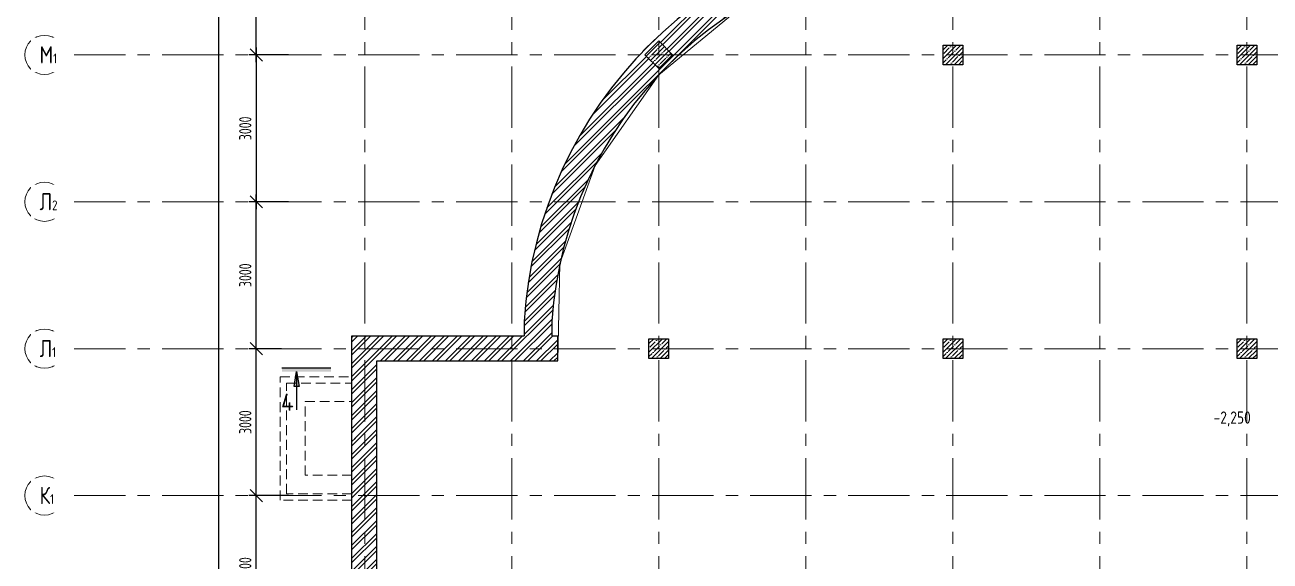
# Model space of a CAD drawing. Header units: millimetres. Extents: x -13407 to 93998, y -3954 to 109271.
# Drawn here: x -13364 to 12042, y 59056 to 70009 of the extents above; entities that cross this region are included whole.
import ezdxf
from ezdxf import colors
from ezdxf.entities.mleader import LeaderData, LeaderLine
from ezdxf.math import Vec2, Vec3

# ---------------------------------------------------------------- set-up
doc = ezdxf.new("R2010")
doc.units = ezdxf.units.MM
doc.linetypes.add('ADSK_Штриховая_ш2 п1', pattern=[3, 2, -1])
doc.linetypes.add('CENTER', pattern=[2, 1.25, -0.25, 0.25, -0.25])
for name, color, linetype, lineweight in [('_АР ТЕКСТ', 250, 'Continuous', 25), ('АР_Колонны', 5, 'Continuous', 30), ('АР_Колонны Штрих', 250, 'Continuous', 5), ('АР_МосжилНии_Стены', 202, 'Continuous', 30), ('АР_Оси', 193, 'Continuous', 9), ('АР_Оси размеры', 164, 'Continuous', 9), ('АР_Отметки', 250, 'Continuous', 15), ('АР_Разрезы', 175, 'Continuous', 9), ('АР_тонкая линия', 250, 'Continuous', 0), ('АР_Штриховка кирпич', 250, 'Continuous', 9), ('Подвал', 250, 'Continuous', 30)]:
    doc.layers.add(name, color=color, linetype=linetype, lineweight=lineweight)
doc.layers.add('Тонкая', color=7, linetype='Continuous')
doc.styles.add('ISOCPEUR', font='isocpeur.ttf', dxfattribs={"width": 0.7})
doc.styles.add('METRO-STYLE', font='isocpeur.ttf', dxfattribs={"width": 0.9, "oblique": 15})
doc.styles.add('ГОСТ 2.304', font='isocpeur.ttf', dxfattribs={"width": 0.7})
doc.dimstyles.new('СПДС', dxfattribs={"dimscale": 100, "dimtxt": 2.5, "dimasz": 2.5, "dimexe": 1.5, "dimexo": 0, "dimgap": 1, "dimtad": 1, "dimdec": 0, "dimrnd": 1, "dimtxsty": 'ГОСТ 2.304', "dimblk": 'OBLIQUE', "dimcen": 2.5, "dimdle": 1.5, "dimadec": 0, "dimazin": 2, "dimtfac": 0.75, "dimtdec": 0, "dimtmove": 1, "dimatfit": 3, "dimfxl": 1, "dimtolj": 1, "dimarcsym": 1})
pattern_1 = [(45, (346742.01, -55205.68), (-132.58252, 132.58252), []), (45, (346830.4, -55205.68), (-132.58252, 132.58252), [])]

# ---------------------------------------------------------------- blocks, each defined once
blk = doc.blocks.new('A$C60573c2e')
at = {"layer": 'АР_Разрезы', "ltscale": 100}
h = blk.add_hatch(color=5, dxfattribs=at)
h.dxf.hatch_style = 1
h.paths.add_polyline_path([(-689, -12469), (-689, -12399), (-1689, -12399), (-1689, -12469)])
h.paths.add_polyline_path([(-1339, -12769), (-1389, -12469), (-1389, -12769)])
h.paths.add_polyline_path([(-1389, -12769), (-1389, -12469), (-1440, -12769)])
at = {"layer": 'АР_Разрезы', "color": 5, "lineweight": 25, "ltscale": 100}
for p, q in [((-689, -12399, -2792), (-1689, -12399, -2792)), ((-1440, -12769, -2792), (-1389, -12469, -2792)), ((-1389, -12469, -2792), (-1339, -12769, -2792)), ((-1339, -12769, -2792), (-1440, -12769, -2792))]:
    blk.add_line(p, q, dxfattribs=at)
at = {"layer": 'АР_Разрезы', "color": 5, "lineweight": 25, "ltscale": 100, "elevation": -2792}
blk.add_lwpolyline([(-1389, -12469), (-1389, -13252)], dxfattribs=at)
at = {"layer": 'АР_Разрезы', "color": 5, "lineweight": 25, "ltscale": 100, "insert": (-1710, -12919, -2792), "char_height": 350, "width": 583.33, "attachment_point": 1, "style": 'METRO-STYLE'}
blk.add_mtext('{\\Q0;\\W1;4}', dxfattribs=at)
blk = doc.blocks.new('_Oblique')
at = {"color": 0, "linetype": 'ByBlock', "lineweight": -2}
blk.add_line((-0.5, -0.5), (0.5, 0.5), dxfattribs=at)
blk = doc.blocks.new('*D206')
at = {"layer": 'АР_Оси размеры', "color": 0, "lineweight": -2, "ltscale": 100, "transparency": 16777216}
for p, q in [((-8643, 57245), (-8643, 60545)), ((-8131, 60395), (-8793, 60395)), ((-7988, 57395), (-8793, 57395))]:
    blk.add_line(p, q, dxfattribs=at)
at = {"layer": 'АР_Оси размеры', "color": 0, "lineweight": -2, "ltscale": 100, "transparency": 16777216, "xscale": 250, "yscale": 250, "zscale": 250}
for p, rotation in [((-8643, 60395), 90), ((-8643, 57395), 270)]:
    blk.add_blockref('_Oblique', p, dxfattribs=dict(at, rotation=rotation))
at = {"layer": 'АР_Оси размеры', "color": 0, "ltscale": 100, "transparency": 16777216, "insert": (-8868, 58895), "char_height": 250, "attachment_point": 5, "rotation": 90, "style": 'ГОСТ 2.304'}
blk.add_mtext('\\A1;3000', dxfattribs=at)
blk = doc.blocks.new('*D207')
at = {"layer": 'АР_Оси размеры', "color": 0, "lineweight": -2, "ltscale": 100, "transparency": 16777216}
for p, q in [((-8643, 60245), (-8643, 63545)), ((-8131, 63395), (-8793, 63395)), ((-7988, 60395), (-8793, 60395))]:
    blk.add_line(p, q, dxfattribs=at)
at = {"layer": 'АР_Оси размеры', "color": 0, "lineweight": -2, "ltscale": 100, "transparency": 16777216, "xscale": 250, "yscale": 250, "zscale": 250}
for p, rotation in [((-8643, 63395), 90), ((-8643, 60395), 270)]:
    blk.add_blockref('_Oblique', p, dxfattribs=dict(at, rotation=rotation))
at = {"layer": 'АР_Оси размеры', "color": 0, "ltscale": 100, "transparency": 16777216, "insert": (-8868, 61895), "char_height": 250, "attachment_point": 5, "rotation": 90, "style": 'ГОСТ 2.304'}
blk.add_mtext('\\A1;3000', dxfattribs=at)
blk = doc.blocks.new('*D208')
at = {"layer": 'АР_Оси размеры', "color": 0, "lineweight": -2, "ltscale": 100, "transparency": 16777216}
for p, q in [((-7983, 66395), (-8793, 66395)), ((-8643, 63245), (-8643, 66545)), ((-8131, 63395), (-8793, 63395))]:
    blk.add_line(p, q, dxfattribs=at)
at = {"layer": 'АР_Оси размеры', "color": 0, "lineweight": -2, "ltscale": 100, "transparency": 16777216, "xscale": 250, "yscale": 250, "zscale": 250}
for p, rotation in [((-8643, 66395), 90), ((-8643, 63395), 270)]:
    blk.add_blockref('_Oblique', p, dxfattribs=dict(at, rotation=rotation))
at = {"layer": 'АР_Оси размеры', "color": 0, "ltscale": 100, "transparency": 16777216, "insert": (-8868, 64895), "char_height": 250, "attachment_point": 5, "rotation": 90, "style": 'ГОСТ 2.304'}
blk.add_mtext('\\A1;3000', dxfattribs=at)
blk = doc.blocks.new('*D209')
at = {"layer": 'АР_Оси размеры', "color": 0, "lineweight": -2, "ltscale": 100, "transparency": 16777216}
for p, q in [((-8643, 69245), (-8643, 72545)), ((-8131, 72395), (-8793, 72395)), ((-7988, 69395), (-8793, 69395))]:
    blk.add_line(p, q, dxfattribs=at)
at = {"layer": 'АР_Оси размеры', "color": 0, "lineweight": -2, "ltscale": 100, "transparency": 16777216, "xscale": 250, "yscale": 250, "zscale": 250}
for p, rotation in [((-8643, 72395), 90), ((-8643, 69395), 270)]:
    blk.add_blockref('_Oblique', p, dxfattribs=dict(at, rotation=rotation))
at = {"layer": 'АР_Оси размеры', "color": 0, "ltscale": 100, "transparency": 16777216, "insert": (-8868, 70895), "char_height": 250, "attachment_point": 5, "rotation": 90, "style": 'ГОСТ 2.304'}
blk.add_mtext('\\A1;3000', dxfattribs=at)
blk = doc.blocks.new('*D211')
at = {"layer": 'АР_Оси размеры', "color": 0, "lineweight": -2, "ltscale": 100, "transparency": 16777216}
for p, q in [((-9413, 75545), (-9413, 27330)), ((-9469, 75395), (-9263, 75395)), ((-9469, 27480), (-9263, 27480))]:
    blk.add_line(p, q, dxfattribs=at)
at = {"layer": 'АР_Оси размеры', "color": 0, "lineweight": -2, "ltscale": 100, "transparency": 16777216, "xscale": 250, "yscale": 250, "zscale": 250}
for p, rotation in [((-9413, 75395), 90), ((-9413, 27480), 270)]:
    blk.add_blockref('_Oblique', p, dxfattribs=dict(at, rotation=rotation))
at = {"layer": 'АР_Оси размеры', "color": 0, "ltscale": 100, "transparency": 16777216, "insert": (-9638, 51438), "char_height": 250, "attachment_point": 5, "rotation": 90, "style": 'ГОСТ 2.304'}
blk.add_mtext('\\A1;47915', dxfattribs=at)
blk = doc.blocks.new('*D205')
at = {"layer": 'АР_Оси размеры', "color": 0, "lineweight": -2, "ltscale": 100, "transparency": 16777216}
for p, q in [((-7988, 69395), (-8793, 69395)), ((-8643, 69545), (-8643, 66245)), ((-7983, 66395), (-8793, 66395))]:
    blk.add_line(p, q, dxfattribs=at)
at = {"layer": 'АР_Оси размеры', "color": 0, "lineweight": -2, "ltscale": 100, "transparency": 16777216, "xscale": 250, "yscale": 250, "zscale": 250}
for p, rotation in [((-8643, 69395), 90), ((-8643, 66395), 270)]:
    blk.add_blockref('_Oblique', p, dxfattribs=dict(at, rotation=rotation))
at = {"layer": 'АР_Оси размеры', "color": 0, "ltscale": 100, "transparency": 16777216, "insert": (-8868, 67895), "char_height": 250, "attachment_point": 5, "rotation": 90, "style": 'ГОСТ 2.304'}
blk.add_mtext('\\A1;3000', dxfattribs=at)
blk = doc.blocks.new('_DotSmall')
at = {"color": 0, "linetype": 'ByBlock', "const_width": 0.5}
blk.add_lwpolyline([(-0.0625, 0, 1), (0.0625, 0, 1)], format="xyb", close=True, dxfattribs=at)

msp = doc.modelspace()

# ---------------------------------------------------------------- hatches: boundary and pattern name
at = {"layer": 'АР_Колонны Штрих', "ltscale": 100}
h = msp.add_hatch(dxfattribs=at)
h.set_pattern_fill('ANSI35', color=256, scale=500)
h.set_pattern_definition([(45, (-957799.89, 109277.26), (-88.388348, 88.388348), []), (45, (-957711.5, 109277.26), (-88.388348, 88.388348), [156.25, -31.25, 0, -31.25])])
h.paths.add_polyline_path([(-432, 69682.6), (-714.9, 69399.7), (-432, 69116.9), (-149.2, 69399.7)])
h = msp.add_hatch(dxfattribs=at)
h.set_pattern_fill('ANSI35', color=256, scale=500)
h.set_pattern_definition([(45, (-951682.16, 109466.47), (-88.388348, 88.388348), []), (45, (-951593.77, 109466.47), (-88.388348, 88.388348), [156.25, -31.25, 0, -31.25])])
h.paths.add_polyline_path([(5769.9, 69595), (5369.9, 69595), (5369.9, 69195), (5769.9, 69195)])
h = msp.add_hatch(dxfattribs=at)
h.set_pattern_fill('ANSI35', color=256, scale=500)
h.set_pattern_definition([(45, (-945682.16, 109466.47), (-88.388348, 88.388348), []), (45, (-945593.77, 109466.47), (-88.388348, 88.388348), [156.25, -31.25, 0, -31.25])])
h.paths.add_polyline_path([(11769.9, 69595), (11369.9, 69595), (11369.9, 69195), (11769.9, 69195)])
h = msp.add_hatch(dxfattribs=at)
h.set_pattern_fill('ANSI35', color=256, scale=500)
h.set_pattern_definition([(45, (-957682.16, 103466.47), (-88.388348, 88.388348), []), (45, (-957593.77, 103466.47), (-88.388348, 88.388348), [156.25, -31.25, 0, -31.25])])
h.paths.add_polyline_path([(-230.1, 63595), (-630.1, 63595), (-630.1, 63195), (-230.1, 63195)])
h = msp.add_hatch(dxfattribs=at)
h.set_pattern_fill('ANSI35', color=256, scale=500)
h.set_pattern_definition([(45, (-951682.16, 103466.47), (-88.388348, 88.388348), []), (45, (-951593.77, 103466.47), (-88.388348, 88.388348), [156.25, -31.25, 0, -31.25])])
h.paths.add_polyline_path([(5769.9, 63595), (5369.9, 63595), (5369.9, 63195), (5769.9, 63195)])
h = msp.add_hatch(dxfattribs=at)
h.set_pattern_fill('ANSI35', color=256, scale=500)
h.set_pattern_definition([(45, (-945682.16, 103466.47), (-88.388348, 88.388348), []), (45, (-945593.77, 103466.47), (-88.388348, 88.388348), [156.25, -31.25, 0, -31.25])])
h.paths.add_polyline_path([(11769.9, 63595), (11369.9, 63595), (11369.9, 63195), (11769.9, 63195)])
at = {"layer": 'АР_Штриховка кирпич', "ltscale": 100}
h = msp.add_hatch(dxfattribs=at)
h.set_pattern_fill('ANSI32', color=256, scale=500)
h.set_pattern_definition(pattern_1)
h.paths.add_polyline_path([(-430.1, 69118.8), (-432, 69116.9), (-710.1, 69395), (-432, 69682.6), (-149.2, 69399.7)], flags=16)
edge = h.paths.add_edge_path()
edge.add_line((-2490.1, 63655), (-2613.4, 63655))
edge.add_line((-2613.4, 63655), (-2613.4, 63955))
edge.add_arc((5578.1, 63386.8), 8211.2, 93.96796, 176.03204, ccw=False)
edge.add_line((5009.9, 71578.3), (5009.9, 72145.2))
edge.add_arc((5569.9, 63395.1), 8768, 93.66159, 123.74508)
edge.add_arc((5569.9, 63395), 8768.1, 123.74482, 152.84496)
edge.add_arc((5569.9, 63395), 8768.1, 152.84496, 176.33816)
edge.add_line((-3180.3, 63955), (-3180.3, 63655))
edge.add_line((-3180.3, 63655), (-6690.1, 63655.1))
edge.add_line((-6690.1, 63655.1), (-6690.1, 61554.3))
edge.add_line((-6690.1, 61554.3), (-6571.1, 61554.3))
edge.add_line((-6571.1, 61554.3), (-6571.1, 61438.4))
edge.add_line((-6571.1, 61438.4), (-6180.1, 61438.4))
edge.add_line((-6180.1, 61438.4), (-6180.1, 63145))
edge.add_line((-6180.1, 63145), (-2490.1, 63144.7))
edge.add_line((-2490.1, 63144.7), (-2490.1, 63655))
h = msp.add_hatch(dxfattribs=at)
h.set_pattern_fill('ANSI32', color=256, scale=500)
h.set_pattern_definition(pattern_1)
h.paths.add_polyline_path([(-6180.1, 61505.3), (-6571.1, 61505.3), (-6571.1, 61570.3), (-6690.1, 61570.3), (-6690.1, 51931.6), (-6180.1, 51931.6)])

# ---------------------------------------------------------------- linework, layer by layer
at = {"layer": 'АР_Колонны', "ltscale": 100}
for points in [[(-714.9, 69399.7), (-432, 69682.6), (-149.2, 69399.7), (-432, 69116.9)], [(5369.9, 69595), (5769.9, 69595), (5769.9, 69195), (5369.9, 69195)], [(11369.9, 69595), (11769.9, 69595), (11769.9, 69195), (11369.9, 69195)], [(-630.1, 63595), (-230.1, 63595), (-230.1, 63195), (-630.1, 63195)], [(5369.9, 63595), (5769.9, 63595), (5769.9, 63195), (5369.9, 63195)], [(11369.9, 63595), (11769.9, 63595), (11769.9, 63195), (11369.9, 63195)]]:
    msp.add_lwpolyline(points, close=True, dxfattribs=at)
at = {"layer": 'АР_МосжилНии_Стены', "ltscale": 100}
for p, q in [((-6690.1, 61293.4), (-6690.1, 63655)), ((-6690.1, 63655), (-3180.3, 63655)), ((-2613.4, 63655), (-2490.1, 63655)), ((-2490.1, 63145), (-2490.1, 63655)), ((-6180.1, 61358.4), (-6180.1, 63145)), ((-6180.1, 63145), (-2490.1, 63145)), ((-6690.1, 51889.6), (-6690.1, 61570.3)), ((-6180.1, 51954.6), (-6180.1, 61505.3))]:
    msp.add_line(p, q, dxfattribs=at)
for points in [[(-3180.3, 63955), (-3180.3, 63655)], [(-2613.4, 63955), (-2613.4, 63655)]]:
    msp.add_lwpolyline(points, dxfattribs=at)
for radius, start, end in [(8768.1, 93.66184, 176.33816), (8202.4, 93.91476, 176.08524)]:
    msp.add_arc((5569.9, 63395), radius, start, end, dxfattribs=at)
at = {"layer": 'АР_Оси', "linetype": 'CENTER', "ltscale": 1000}
for p, q in [((-6430.1, 79157.5), (-6430.1, 23425.1)), ((-3430.1, 79157.5), (-3430.1, 23425.1)), ((-430.1, 79157.5), (-430.1, 23425.1)), ((2569.9, 79157.5), (2569.9, 23425.1)), ((5569.9, 79157.5), (5569.9, 23425.1)), ((8569.9, 79157.5), (8569.9, 23425.1)), ((11569.9, 79157.5), (11569.9, 23425.1)), ((-12563.8, 69395), (70614.6, 69395)), ((-12563.8, 66395), (70614.6, 66395)), ((-12563.8, 63395), (70614.6, 63395)), ((-12563.8, 60395), (70614.6, 60395))]:
    msp.add_line(p, q, dxfattribs=at)
at = {"layer": 'АР_Оси', "ltscale": 0.5}
for centre in [(-12963.8, 69395), (-12963.8, 66395), (-12963.8, 63395), (-12963.8, 60395)]:
    msp.add_circle(centre, 400, dxfattribs=at)
at = {"layer": 'АР_тонкая линия', "linetype": 'ADSK_Штриховая_ш2 п1', "ltscale": 100}
for points in [[(-6690.1, 60301.8), (-8158.5, 60301.8), (-8158.5, 62823), (-6690.1, 62823)], [(-6690.1, 60431.8), (-8028.5, 60431.8), (-8028.5, 62693), (-6690.1, 62693)], [(-6690.1, 60811.8), (-7648.5, 60811.8), (-7648.5, 62313), (-6690.1, 62313)]]:
    msp.add_lwpolyline(points, dxfattribs=at)
at = {"layer": 'Подвал', "lineweight": 13, "ltscale": 500}
msp.add_lwpolyline([(-110.2, 27480), (-110.2, 51645), (-6180.1, 51645), (-6180.1, 63145), (-2490.1, 63145), (-2446.4, 65132.3), (-1728.7, 67137.9), (-430.1, 68987.9), (1225.5, 70352.5)], dxfattribs=at)

# ---------------------------------------------------------------- block references
at = {"layer": 'Тонкая', "color": 31, "ltscale": 100, "true_color": 0xfecc66}
msp.add_blockref('A$C60573c2e', (-6430.1, 75395), dxfattribs=at)
msp.add_blockref('A$C60573c2e', (-6430.1, 75395), dxfattribs=at)

# ---------------------------------------------------------------- dimensions: what is measured, and where the dimension line sits
at = {"layer": 'АР_Оси размеры', "ltscale": 100}
for base, p1, p2, picture, middle in [((-9413.3, 27480), (-9469.1, 75395), (-9469.1, 27480), '*D211', (-9638.3, 51437.5)), ((-8642.7, 72395), (-7988.5, 69395), (-8131.5, 72395), '*D209', (-8867.7, 70895)), ((-8642.7, 66395), (-7988.5, 69395), (-7983.3, 66395), '*D205', (-8867.7, 67895)), ((-8642.7, 66395), (-8131.5, 63395), (-7983.3, 66395), '*D208', (-8867.7, 64895)), ((-8642.7, 63395), (-7988.5, 60395), (-8131.5, 63395), '*D207', (-8867.7, 61895)), ((-8642.7, 60395), (-7988.5, 57395), (-8131.5, 60395), '*D206', (-8867.7, 58895))]:
    dim = msp.add_linear_dim(base=base, p1=p1, p2=p2, angle=90, dimstyle='СПДС', dxfattribs=at)
    dim.commit()
    dim.dimension.update_dxf_attribs({"geometry": picture, "text_midpoint": middle})

# ---------------------------------------------------------------- leaders
at = {"layer": '_АР ТЕКСТ'}
ml = msp.add_multileader_mtext('Standard', dxfattribs=at)
ml.set_content('{\\W0.8;-2,550}', color=256, style='ISOCPEUR')
ml.set_leader_properties(color=256, linetype='Continuous', lineweight=-1)
ml.set_arrow_properties(name='DOTSMALL')
ml.build(insert=Vec2(0, 0))
ml.multileader.update_dxf_attribs({"has_text_frame": 1, "text_left_attachment_type": 4, "text_right_attachment_type": 4, "dogleg_length": 100, "arrow_head_size": 180})
ctx = ml.context
ctx.base_point, ctx.char_height, ctx.arrow_head_size, ctx.landing_gap_size, ctx.plane_origin = Vec3(43966.2, 68737.6, -2), 250, 180, 50, Vec3(44446.5, 66493.6, -2)
ctx.left_attachment, ctx.right_attachment = 4, 4
notes = []
notes.append((ctx, [(0, (0, 0, 0), (0, 0), (1, 0), 1, [])]))
ctx.mtext.insert, ctx.mtext.width, ctx.mtext.defined_height, ctx.mtext.line_spacing_style, ctx.mtext.flow_direction = Vec3(44016.2, 69070.9, -2), 801.086, 330.7, 2, 5
ml = msp.add_multileader_mtext('Standard', dxfattribs=at)
ml.set_content('{\\W0.8;-2,550}', color=256, style='ISOCPEUR')
ml.set_leader_properties(color=256, linetype='Continuous', lineweight=-1)
ml.set_arrow_properties(name='DOTSMALL')
ml.build(insert=Vec2(0, 0))
ml.multileader.update_dxf_attribs({"has_text_frame": 1, "text_left_attachment_type": 4, "text_right_attachment_type": 4, "dogleg_length": 100, "arrow_head_size": 180})
ctx = ml.context
ctx.base_point, ctx.char_height, ctx.arrow_head_size, ctx.landing_gap_size, ctx.plane_origin = Vec3(32006, 64867.6, -2), 250, 180, 50, Vec3(32486.3, 62623.6, -2)
ctx.left_attachment, ctx.right_attachment = 4, 4
notes.append((ctx, [(0, (0, 0, 0), (0, 0), (1, 0), 1, [])]))
ctx.mtext.insert, ctx.mtext.width, ctx.mtext.defined_height, ctx.mtext.line_spacing_style, ctx.mtext.flow_direction = Vec3(32056, 65200.9, -2), 801.086, 330.7, 2, 5
at = {"layer": 'АР_Отметки'}
ml = msp.add_multileader_mtext('Standard', dxfattribs=at)
ml.set_content('{\\W0.8;-2,250}', color=256, style='ISOCPEUR')
ml.set_leader_properties(color=256, linetype='Continuous', lineweight=-1)
ml.set_arrow_properties(name='DOTSMALL')
ml.build(insert=Vec2(0, 0))
ml.multileader.update_dxf_attribs({"has_text_frame": 1, "text_left_attachment_type": 4, "text_right_attachment_type": 4, "dogleg_length": 100, "arrow_head_size": 180})
ctx = ml.context
ctx.base_point, ctx.char_height, ctx.arrow_head_size, ctx.landing_gap_size, ctx.plane_origin = Vec3(49967.9, 72951.3), 250, 180, 50, Vec3(49886.5, 71673.2)
ctx.left_attachment, ctx.right_attachment = 4, 4
notes.append((ctx, [(0, (0, 0, 0), (0, 0), (1, 0), 1, [])]))
ctx.mtext.insert, ctx.mtext.width, ctx.mtext.defined_height, ctx.mtext.line_spacing_style, ctx.mtext.flow_direction = Vec3(50017.9, 73284.6), 769.989, 343.9, 2, 5
ml = msp.add_multileader_mtext('Standard', dxfattribs=at)
ml.set_content('{\\W0.8;-2,250}', color=256, style='ISOCPEUR')
ml.set_leader_properties(color=256, linetype='Continuous', lineweight=-1)
ml.set_arrow_properties(name='DOTSMALL')
ml.build(insert=Vec2(0, 0))
ml.multileader.update_dxf_attribs({"has_text_frame": 1, "text_left_attachment_type": 4, "text_right_attachment_type": 4, "dogleg_length": 100, "arrow_head_size": 180})
ctx = ml.context
ctx.base_point, ctx.char_height, ctx.arrow_head_size, ctx.landing_gap_size, ctx.plane_origin = Vec3(48436.2, 65061.4, 0), 250, 180, 50, Vec3(43777.7, 61209.1, 0)
ctx.left_attachment, ctx.right_attachment = 4, 4
notes.append((ctx, [(0, (0, 0, 0), (0, 0), (1, 0), 1, [])]))
ctx.mtext.insert, ctx.mtext.width, ctx.mtext.defined_height, ctx.mtext.line_spacing_style, ctx.mtext.flow_direction = Vec3(48486.2, 65394.7, 0), 769.989, 343.9, 2, 5
ml = msp.add_multileader_mtext('Standard', dxfattribs=at)
ml.set_content('{\\W0.8;-2,250}', color=256, style='ISOCPEUR')
ml.set_leader_properties(color=256, linetype='Continuous', lineweight=-1)
ml.set_arrow_properties(name='DOTSMALL')
ml.build(insert=Vec2(0, 0))
ml.multileader.update_dxf_attribs({"has_text_frame": 1, "text_left_attachment_type": 4, "text_right_attachment_type": 4, "dogleg_length": 100, "arrow_head_size": 180})
ctx = ml.context
ctx.base_point, ctx.char_height, ctx.arrow_head_size, ctx.landing_gap_size, ctx.plane_origin = Vec3(10838.8, 61780.2, 0), 250, 180, 50, Vec3(9568, 60723.1, 0)
ctx.left_attachment, ctx.right_attachment = 4, 4
notes.append((ctx, [(0, (0, 0, 0), (0, 0), (1, 0), 1, [])]))
ctx.mtext.insert, ctx.mtext.width, ctx.mtext.defined_height, ctx.mtext.line_spacing_style, ctx.mtext.flow_direction = Vec3(10888.8, 62113.5, 0), 769.989, 343.9, 2, 5
for ctx, leaders in notes:
    for number, flags, end, landing, length, lines in leaders:
        leader = LeaderData()
        leader.index, (leader.has_last_leader_line, leader.has_dogleg_vector, leader.attachment_direction) = number, flags
        leader.last_leader_point, leader.dogleg_vector, leader.dogleg_length = Vec3(end), Vec3(landing), length
        for number, points, colour, breaks in lines:
            line = LeaderLine()
            line.index, line.vertices, line.color, line.breaks = number, Vec3.list(points), colors.encode_raw_color(colour), breaks
            leader.lines.append(line)
        ctx.leaders.append(leader)

# ---------------------------------------------------------------- next in the draw order: texts
at = {"layer": 'АР_Оси', "char_height": 350, "width": 528.82, "attachment_point": 1, "line_spacing_factor": 1.149209, "style": 'ГОСТ 2.304', "bg_fill": 2}
for s, insert in [('{\\W0.8;М\\H0.57143x;1}', (-13063.6, 69572.8)), ('{\\W0.8;Л\\H0.57143x;2}', (-13063.6, 66572.8)), ('{\\W0.8;Л\\H0.57143x;1}', (-13063.6, 63572.8)), ('{\\W0.8;К\\H0.57143x;1}', (-13063.6, 60572.8))]:
    msp.add_mtext(s, dxfattribs=dict(at, insert=insert))

doc.saveas('drawing.dxf')
